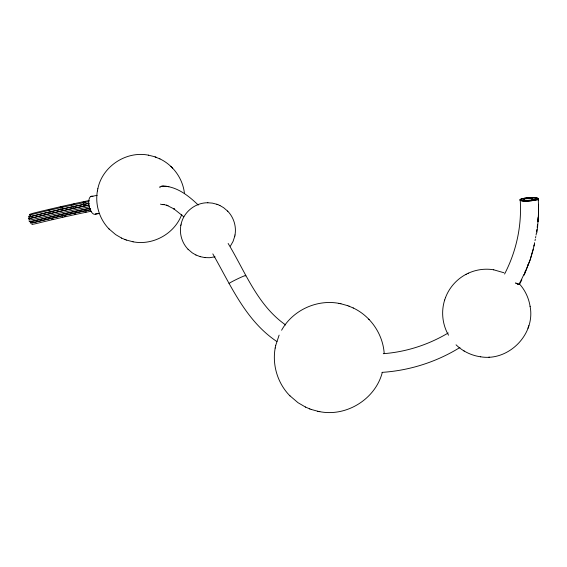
<?xml version="1.0" encoding="UTF-8"?>
<svg xmlns="http://www.w3.org/2000/svg" width="567" height="567" viewBox="0 0 567 567"><rect width="100%" height="100%" fill="white"/><g stroke="black" fill="none" stroke-linecap="round" stroke-linejoin="round"><path stroke-width="0.85" d="M538.126 221.598L538.593 209.96L538.274 198.599M538.501 215.666L538.593 204.304M538.083 217.522L537.778 221.775M538.43 215.907L537.573 227.218M537.509 224.589L537.19 227.402M536.814 232.817L537.516 227.183M536.921 229.507L536.623 231.612M97.425 190.824C94.923 204.517 99.431 219.273 109.24 229.167M180.838 225.475C179.278 234.029 182.099 243.25 188.223 249.437M234.993 235.05C236.559 226.488 233.739 217.267 227.608 211.08M275.193 347.947C272.068 365.063 277.71 383.505 289.964 395.879M536.41 233.009L536.063 235.085M535.822 236.474L535.56 237.857M181.093 224.22C183.623 211.98 195.388 202.568 207.876 202.759M230.344 246.17L233.037 241.457L234.745 236.304M275.704 345.438L279.12 335.125M97.829 188.811C102.28 166.415 126.179 150.68 148.483 155.174M97.404 190.923L97.85 188.712M180.83 225.531L181.107 224.156M234.731 236.361L235.007 234.986M275.172 348.067L275.725 345.31M535.291 239.239L535.014 240.614M534.412 243.363L534.568 242.676M534.653 243.81L530.195 259.814L524.17 274.952M60.421 208.94L60.924 208.94M62.427 216.92L63.043 216.885M480.455 356.756C508.464 361.76 535.68 334.282 530.074 306.258M533.334 249.182L530.138 259.778L524.114 274.917M444.677 299.993C440.956 311.588 442.416 324.685 448.532 335.203M382.321 372.335C375.51 399.055 346.465 417.085 319.526 411.621M527.962 328.272L528.827 325.649M445.478 297.696C449.199 287.675 456.761 279.162 466.237 274.222M444.613 300.191L445.542 297.505M133.011 241.79C153.047 245.724 174.721 233.639 181.766 214.411M519.386 284.549L521.846 279.815M281.608 330.221C292.6 310.34 316.755 299.114 339.023 303.388M448.192 332.971C428.546 344.736 406.142 351.987 383.299 353.695M459.936 347.486C436.512 362.008 409.487 370.577 381.995 372.377M468.186 273.266C476.103 269.594 485.132 268.347 493.744 269.793M466.053 274.322L468.356 273.181M65.099 216.303L64.383 216.559M62.958 208.401L62.115 208.67M83.469 203.837L83.094 204.063L84.192 203.893M63.093 210.088L62.646 210.222M53 219.153L51.866 219.472M526.665 200.69L526.063 200.534L534.05 199.775L534.376 200.442M215.063 256.808L209.514 257.716L204.907 257.588M50.945 212.923L50.116 213.128M75.73 214.05L74.511 214.34M73.448 206.161L72.3 206.409M73.71 207.791L72.909 207.969M86.489 211.789L85.312 212.023M84.32 205.545L83.64 205.658M90.458 196.657L97.141 195.346M96.05 213.83L97.857 213.468M95.348 214.241L98.906 213.539M523.298 201.002L527.317 200.994M523.922 198.67L524.333 200.916L523.922 198.67L531.91 197.911L532.328 200.342L532.03 200.08M524.22 198.932L532.207 198.174M534.348 200.038L526.36 200.789L526.403 201.54M489.321 357.118L488.903 357.139M524.036 200.654L524.773 200.605M531.031 200.435L533.171 200.286M159.568 186.89L160.149 187.72M207.742 202.759L212.342 203.114L217.005 204.311M204.978 257.602L200.194 256.653M198.273 205.063C189.18 196.302 178.414 187.649 165.429 186.196L166.974 186.43M164.359 204.68L167.995 205.665L166.57 205.148L174.643 209.273L173.382 208.465L183.772 216.757M167.336 186.479L168.874 186.713M456.045 344.814C462.7 351.306 471.482 355.552 480.688 356.799M493.503 269.75L503.921 272.741M340.639 303.699L347.521 305.62M318.066 411.337L311.184 409.424M148.37 155.152L154.274 156.612L159.965 158.902M133.125 241.811L126.292 240.032M338.875 303.359L340.937 303.763M317.761 411.281L319.823 411.685M536.219 198.301L536.793 198.521L536.85 199.91M200.13 256.631L195.906 254.994M217.685 204.559L219.925 205.523M348.889 306.116L353.369 308.044M125.116 239.6L121.529 238.062M309.816 408.92L305.329 406.993M155.131 156.903L156.605 157.442M216.906 204.276L217.834 204.609M347.33 305.549L349.18 306.223M124.889 239.515L126.37 240.061M309.525 408.814L311.375 409.494M159.802 158.824C173.133 165.125 182.765 178.52 184.424 193.191M219.826 205.474L223.618 207.685L227.799 211.264M353.17 307.945C370.683 316.195 382.987 334.254 384.206 353.581M196.012 255.044L192.22 252.832L188.038 249.253M121.692 238.14L115.633 234.603L108.942 228.87M305.535 407.092L297.958 402.669L289.595 395.504M463.849 350.845L464.238 351.065M276.965 341.61C245.582 320.646 230.861 285.371 212.816 253.881M285.655 324.969C257.276 305.138 245.362 271.912 228.132 243.449M172.552 168.094L170.759 166.315M368.734 319.164L369.11 319.533M520.159 284.705C525.382 290.864 528.876 298.469 530.102 306.456M534.05 199.775L534.093 200.456M531.91 197.911L531.959 198.726M526.063 200.534L526.119 201.526M538.026 198.365L538.154 200.491M521.505 200.201L521.541 200.831M520.237 200.342C521.094 213.646 520.003 227.076 517.04 240.075A139.284 135.173 -49 0 1 504.573 274.031M519.025 284.202A9.256 0.503 28.4 0 1 515.63 283.004M522.781 201.03A7.867 1.325 -2.4 0 1 524.44 200.668M532.293 200.172A7.867 1.325 -2.4 0 1 535.468 200.449M515.687 283.039A9.256 0.503 28.4 0 0 519.032 284.202A157.718 153.069 -49 0 0 523.851 274.541M534.1 244.717A157.718 153.069 -49 0 1 533.774 246.064M528.005 264.591A157.718 153.069 -49 0 1 527.523 265.852M525.489 270.842A157.718 153.069 -49 0 1 524.95 272.082M518.231 283.925A7.938 0.432 28.4 0 1 516.615 283.38M89.331 203.347A142.395 13.544 -14.2 0 0 34.218 215.729A6.053 0.574 -14.2 0 1 29.059 216.658A6.053 0.574 -14.2 0 1 30.044 215.786M29.286 217.863A6.053 0.574 -14.2 0 0 28.995 218.097A6.053 0.574 -14.2 0 0 34.622 217.317A142.395 13.544 -14.2 0 1 88.92 205.105M90.125 209.882A142.395 13.544 -14.2 0 0 35.827 222.101A6.053 0.574 -14.2 0 1 30.696 222.547M29.853 221.392A6.053 0.574 -14.2 0 0 35.423 220.506A142.395 13.544 -14.2 0 1 89.721 208.295M88.948 201.625A143.607 13.658 -14.2 0 0 33.864 214.007A4.841 0.461 -14.2 0 1 29.356 214.638A4.841 0.461 -14.2 0 1 34.233 212.965A153.395 14.593 -14.2 0 1 89.239 200.505M30.625 215.758A4.841 0.461 -14.2 0 0 30.235 216.339A4.841 0.461 -14.2 0 0 34.268 215.595A143.607 13.658 -14.2 0 1 88.53 203.383M89.132 205.134A141.736 13.48 -14.2 0 0 34.594 217.388A6.712 0.638 -14.2 0 1 28.35 218.267A6.712 0.638 -14.2 0 1 29.201 217.749M29.3 219.486A6.712 0.638 -14.2 0 0 34.998 218.982A141.736 13.48 -14.2 0 1 89.536 206.728M89.933 208.323A141.736 13.48 -14.2 0 0 35.402 220.577A6.712 0.638 -14.2 0 1 29.307 221.293M91.358 211.179A143.607 13.658 -14.2 0 0 36.274 223.561A4.841 0.461 -14.2 0 1 32 224.008M31.405 222.547A4.841 0.461 -14.2 0 0 35.877 221.966A143.607 13.658 -14.2 0 1 90.139 209.747M160.539 186.593A9.256 8.633 -89.9 0 1 165.571 186.472M164.338 204.567A9.256 8.633 -89.9 0 1 162.63 204.616M96.369 213.518A9.256 4.274 78.7 0 1 89.076 206.14A9.256 4.274 78.7 0 1 92.889 196.38M90.444 208.67A7.938 3.664 78.7 0 1 90.344 208.408M229.458 283.507A9.256 0.51 -25.7 0 1 237.58 278.872A9.256 0.51 -25.7 0 1 245.178 276.009M161.063 186.373A9.256 8.633 -89.9 0 1 165.89 186.564M164.437 204.503A9.256 8.633 -89.9 0 1 160.461 204.134M48.323 210.045L51.094 209.365L48.323 210.045M60.024 207.352L62.788 206.664L60.024 207.352M71.492 204.807L74.263 204.12L71.513 204.786M82.662 202.433L85.433 201.746L82.683 202.412M524.411 200.987A9.256 1.595 -3.7 0 0 538.317 198.748A9.256 1.595 -3.7 0 0 524.503 198.216A9.256 1.595 -3.7 0 0 524.411 200.987M524.44 201.023A9.256 1.595 -3.7 0 0 538.374 198.783A9.256 1.595 -3.7 0 0 524.588 198.252A9.256 1.595 -3.7 0 0 524.44 201.023M525.191 200.789A7.938 1.368 -3.7 0 0 537.055 198.854A7.938 1.368 -3.7 0 0 525.148 198.422A7.938 1.368 -3.7 0 0 525.191 200.789"/></g></svg>
